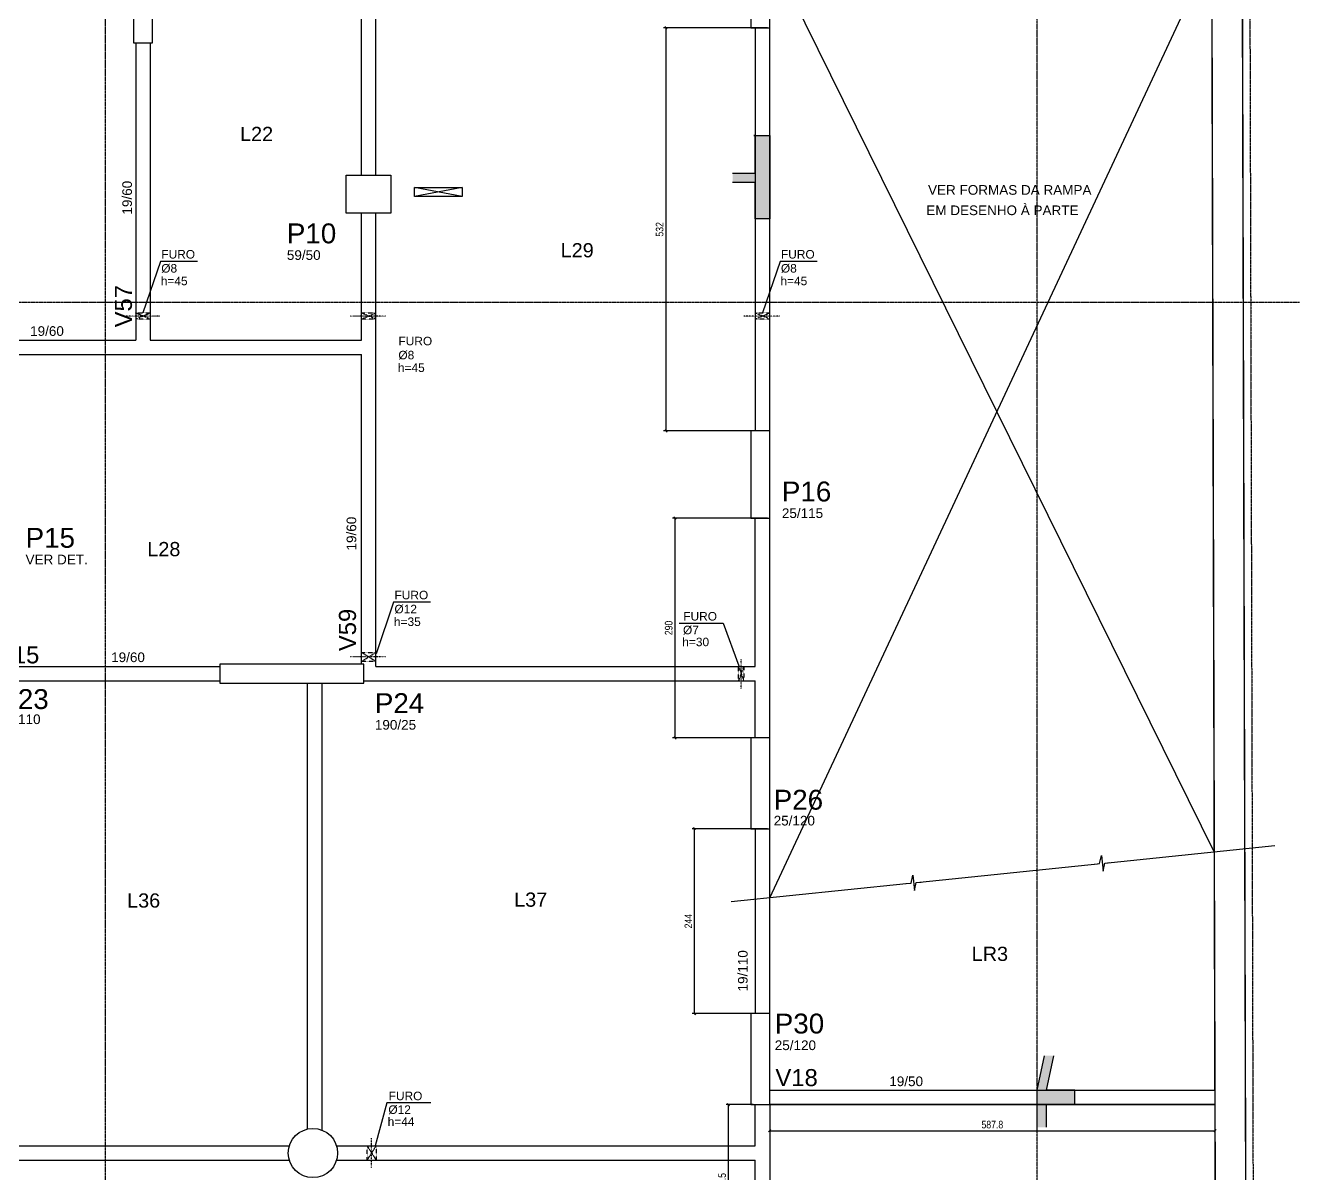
# Model space of a CAD drawing. Extents: x -1206 to 6684, y -2991 to 10691.
# Drawn here: x 2533 to 4215, y 7516 to 9031 of the extents above; entities that cross this region are included whole.
import ezdxf

# ---------------------------------------------------------------- set-up
doc = ezdxf.new("R2010")
doc.units = 0
for name, pattern in [('ESTILO_TQS_0003', [1, 0.5, -0.2, 0.1, -0.2]), ('ESTILO_TQS_0004', [2, 0.5, -0.4, 0.1, -0.4, 0.1, -0.5]), ('HIDDEN2', [0.1875, 0.125, -0.0625])]:
    doc.linetypes.add(name, pattern=pattern)
doc.layers.get('0').update_dxf_attribs({"color": 50})
for name, color, linetype in [('1', 3, 'Continuous'), ('200', 1, 'HIDDEN2'), ('204', 1, 'ESTILO_TQS_0003'), ('205', 1, 'ESTILO_TQS_0004'), ('210', 3, 'HIDDEN2'), ('212', 3, 'Continuous'), ('213', 3, 'Continuous'), ('220', 5, 'Continuous'), ('221', 1, 'Continuous'), ('222', 6, 'Continuous'), ('226', 4, 'Continuous'), ('230', 3, 'Continuous'), ('233', 6, 'Continuous'), ('250', 1, 'Continuous'), ('253', 253, 'Continuous'), ('COTA', 241, 'Continuous')]:
    doc.layers.add(name, color=color, linetype=linetype)
doc.styles.add('COTA TECNICA-50', font='techl___.ttf', dxfattribs={"height": 10})
doc.styles.get("Standard").update_dxf_attribs({"font": 'arial.ttf'})
doc.dimstyles.new('COTA PAINEL-50', dxfattribs={"dimtxt": 10, "dimasz": 3, "dimexe": 3, "dimexo": 3, "dimgap": 3, "dimtad": 1, "dimdec": 1, "dimzin": 9, "dimdsep": 46, "dimtxsty": 'COTA TECNICA-50', "dimblk1": 'OBLIQUE', "dimblk2": 'OBLIQUE', "dimsah": 1, "dimcen": 0.9, "dimclrd": 4, "dimclre": 4, "dimclrt": 240, "dimadec": 1, "dimazin": 3, "dimtfac": 1, "dimtdec": 1, "dimtmove": 0, "dimatfit": 3, "dimfxl": 1, "dimtolj": 1, "dimtzin": 12, "dimarcsym": 0})

# ---------------------------------------------------------------- blocks, each defined once
blk = doc.blocks.new('LINCOR', base_point=(1375407.232582, 453114.358858))
blk.add_lwpolyline([(1375407.232582, 453114.358858), (1375407.565916, 453114.358858), (1375407.732582, 453114.858858), (1375407.732582, 453113.858858), (1375407.899249, 453114.358858), (1375408.232582, 453114.358858)])
blk = doc.blocks.new('_Oblique')
at = {"color": 0, "linetype": 'ByBlock', "lineweight": -2}
blk.add_line((-0.5, -0.5), (0.5, 0.5), dxfattribs=at)
blk = doc.blocks.new('*D280')
at = {"layer": 'COTA', "color": 4, "lineweight": -2, "transparency": 16777216}
for p, q in [((3515.3, 7603.8), (3515.3, 7569.2)), ((4103.1, 7603.8), (4103.1, 7569.2)), ((3515.3, 7572.2), (4103.1, 7572.2))]:
    blk.add_line(p, q, dxfattribs=at)
at = {"layer": 'Defpoints', "color": 0, "transparency": 16777216}
for p in [(3515.3, 7606.8), (4103.1, 7606.8), (4103.1, 7572.2)]:
    blk.add_point(p, dxfattribs=at)
at = {"layer": 'COTA', "color": 4, "lineweight": -2, "transparency": 16777216, "xscale": 3, "yscale": 3, "zscale": 3, "rotation": 180}
blk.add_blockref('_Oblique', (3515.3, 7572.2), dxfattribs=at)
at = {"layer": 'COTA', "color": 4, "lineweight": -2, "transparency": 16777216, "xscale": 3, "yscale": 3, "zscale": 3}
blk.add_blockref('_Oblique', (4103.1, 7572.2), dxfattribs=at)
at = {"layer": 'COTA', "color": 240, "transparency": 16777216, "insert": (3809.2, 7580.3), "char_height": 10, "attachment_point": 5, "style": 'COTA TECNICA-50'}
blk.add_mtext('\\A1;587.8', dxfattribs=at)
blk = doc.blocks.new('*D241')
at = {"layer": 'COTA', "color": 4, "lineweight": -2, "transparency": 16777216}
for p, q in [((3512.3, 9027.8), (3375.3, 9027.8)), ((3378.3, 9027.8), (3378.3, 8495.8)), ((3512.3, 8495.8), (3375.3, 8495.8))]:
    blk.add_line(p, q, dxfattribs=at)
at = {"layer": 'Defpoints', "color": 0, "transparency": 16777216}
for p in [(3515.3, 9027.8), (3378.3, 8495.8), (3515.3, 8495.8)]:
    blk.add_point(p, dxfattribs=at)
at = {"layer": 'COTA', "color": 4, "lineweight": -2, "transparency": 16777216, "xscale": 3, "yscale": 3, "zscale": 3}
for p, rotation in [((3378.3, 9027.8), 90), ((3378.3, 8495.8), 270)]:
    blk.add_blockref('_Oblique', p, dxfattribs=dict(at, rotation=rotation))
at = {"layer": 'COTA', "color": 240, "transparency": 16777216, "insert": (3370, 8761.8), "char_height": 10, "attachment_point": 5, "rotation": 90, "style": 'COTA TECNICA-50'}
blk.add_mtext('\\A1;532', dxfattribs=at)
blk = doc.blocks.new('*D242')
at = {"layer": 'COTA', "color": 4, "lineweight": -2, "transparency": 16777216}
for p, q in [((3512.3, 8380.8), (3387.1, 8380.8)), ((3390.1, 8380.8), (3390.1, 8090.8)), ((3512.3, 8090.8), (3387.1, 8090.8))]:
    blk.add_line(p, q, dxfattribs=at)
at = {"layer": 'Defpoints', "color": 0, "transparency": 16777216}
for p in [(3515.3, 8380.8), (3390.1, 8090.8), (3515.3, 8090.8)]:
    blk.add_point(p, dxfattribs=at)
at = {"layer": 'COTA', "color": 4, "lineweight": -2, "transparency": 16777216, "xscale": 3, "yscale": 3, "zscale": 3}
for p, rotation in [((3390.1, 8380.8), 90), ((3390.1, 8090.8), 270)]:
    blk.add_blockref('_Oblique', p, dxfattribs=dict(at, rotation=rotation))
at = {"layer": 'COTA', "color": 240, "transparency": 16777216, "insert": (3382, 8235.8), "char_height": 10, "attachment_point": 5, "rotation": 90, "style": 'COTA TECNICA-50'}
blk.add_mtext('\\A1;290', dxfattribs=at)
blk = doc.blocks.new('*D243')
at = {"layer": 'COTA', "color": 4, "lineweight": -2, "transparency": 16777216}
for p, q in [((3512.3, 7970.8), (3413, 7970.8)), ((3416, 7726.8), (3416, 7970.8)), ((3512.3, 7726.8), (3413, 7726.8))]:
    blk.add_line(p, q, dxfattribs=at)
at = {"layer": 'Defpoints', "color": 0, "transparency": 16777216}
for p in [(3416, 7970.8), (3515.3, 7970.8), (3515.3, 7726.8)]:
    blk.add_point(p, dxfattribs=at)
at = {"layer": 'COTA', "color": 4, "lineweight": -2, "transparency": 16777216, "xscale": 3, "yscale": 3, "zscale": 3}
for p, rotation in [((3416, 7970.8), 90), ((3416, 7726.8), 270)]:
    blk.add_blockref('_Oblique', p, dxfattribs=dict(at, rotation=rotation))
at = {"layer": 'COTA', "color": 240, "transparency": 16777216, "insert": (3407.9, 7848.8), "char_height": 10, "attachment_point": 5, "rotation": 90, "style": 'COTA TECNICA-50'}
blk.add_mtext('\\A1;244', dxfattribs=at)
blk = doc.blocks.new('*D244')
at = {"layer": 'COTA', "color": 4, "lineweight": -2, "transparency": 16777216}
for p, q in [((3493.3, 7606.8), (3457.6, 7606.8)), ((3460.6, 7606.8), (3460.6, 7397.3)), ((3493.3, 7397.3), (3457.6, 7397.3))]:
    blk.add_line(p, q, dxfattribs=at)
at = {"layer": 'Defpoints', "color": 0, "transparency": 16777216}
for p in [(3496.3, 7606.8), (3460.6, 7397.3), (3496.3, 7397.3)]:
    blk.add_point(p, dxfattribs=at)
at = {"layer": 'COTA', "color": 4, "lineweight": -2, "transparency": 16777216, "xscale": 3, "yscale": 3, "zscale": 3}
for p, rotation in [((3460.6, 7606.8), 90), ((3460.6, 7397.3), 270)]:
    blk.add_blockref('_Oblique', p, dxfattribs=dict(at, rotation=rotation))
at = {"layer": 'COTA', "color": 240, "transparency": 16777216, "insert": (3452.5, 7502.1), "char_height": 10, "attachment_point": 5, "rotation": 90, "style": 'COTA TECNICA-50'}
blk.add_mtext('\\A1;209.5', dxfattribs=at)

msp = doc.modelspace()

# ---------------------------------------------------------------- linework, layer by layer
msp.add_lwpolyline([(3515.305, 7625.801), (4103.086, 7625.801), (4103.086, 7606.801), (3515.305, 7606.801)], close=True)
at = {"layer": '1'}
for p, q in [((2976.305, 8833.298), (2976.305, 9128.798)), ((2995.305, 8833.298), (2995.305, 9128.798)), ((2678.306, 9007.798), (2678.306, 8615.798)), ((2697.306, 9007.798), (2697.306, 8615.798)), ((2976.305, 8615.798), (2976.305, 8783.298)), ((2995.305, 8184.796), (2995.305, 8783.298)), ((2521.305, 8615.798), (2678.306, 8615.798)), ((2697.306, 8615.798), (2976.305, 8615.798)), ((2521.305, 8596.798), (2976.305, 8596.798)), ((2976.305, 8187.796), (2976.305, 8596.798)), ((3496.305, 8184.796), (3496.305, 8380.798)), ((2487.805, 8184.796), (2789.305, 8184.796)), ((2995.305, 8184.796), (3496.305, 8184.796)), ((2487.805, 8165.796), (2789.305, 8165.796)), ((2905.306, 7574.535), (2905.306, 8162.796)), ((2924.306, 7573.001), (2924.306, 8162.796)), ((2979.305, 8165.796), (3496.305, 8165.796)), ((3496.305, 8090.801), (3496.305, 8165.796)), ((3496.305, 7552.298), (3496.305, 7606.801)), ((3515.305, 7606.801), (3515.305, 7397.301)), ((2088.386, 7552.298), (2881.225, 7552.298)), ((2943.386, 7552.298), (3496.305, 7552.298)), ((2088.386, 7533.298), (2881.225, 7533.298)), ((2943.386, 7533.298), (3496.305, 7533.298)), ((3496.305, 7397.301), (3496.305, 7533.298))]:
    msp.add_line(p, q, dxfattribs=at)
at = {"layer": '1', "color": 4}
for p, q in [((3515.305, 7625.801), (4103.036, 7625.801)), ((3515.305, 7606.801), (4103.086, 7606.801))]:
    msp.add_line(p, q, dxfattribs=at)
at = {"layer": '1'}
for points in [[(3496.305, 9027.801), (3496.305, 8495.798)], [(3515.305, 8495.798), (3515.305, 9027.801)], [(3515.305, 8090.798), (3515.305, 8380.798)], [(3496.305, 7970.801), (3496.305, 7726.801)], [(3515.305, 7726.801), (3515.305, 7970.801)]]:
    msp.add_lwpolyline(points, dxfattribs=at)
at = {"layer": '200'}
for p, q in [((2697.306, 8643.46), (2678.306, 8651.46)), ((2678.306, 8643.46), (2697.306, 8651.46)), ((2995.305, 8643.46), (2976.305, 8651.46)), ((2976.305, 8643.46), (2995.305, 8651.46)), ((3515.305, 8643.46), (3496.305, 8651.46)), ((3496.305, 8643.46), (3515.305, 8651.46)), ((2995.305, 8191.519), (2976.305, 8203.519)), ((2976.305, 8191.519), (2995.305, 8203.519)), ((3474.251, 8165.796), (3481.251, 8184.796)), ((3474.251, 8184.796), (3481.251, 8165.796)), ((2983.805, 7533.298), (2995.805, 7552.298)), ((2983.805, 7552.298), (2995.805, 7533.298))]:
    msp.add_line(p, q, dxfattribs=at)
at = {"layer": '204'}
for p, q in [((2638.305, 4527.81), (2638.305, 10527.057)), ((3868.281, 7134.298), (3868.281, 10374.785)), ((-954.728, 8665.798), (4214.708, 8665.798))]:
    msp.add_line(p, q, dxfattribs=at)
msp.add_lwpolyline([(-842.575, 5258.773), (-854.551, 10464.785), (4145.396, 10464.785), (4159.405, 5258.773)], dxfattribs=at)
at = {"layer": '205'}
for p, q in [((2710.295, 8647.46), (2663.306, 8647.46)), ((3008.295, 8647.46), (2961.305, 8647.46)), ((3528.295, 8647.46), (3481.305, 8647.46)), ((3008.295, 8197.519), (2961.305, 8197.519)), ((3477.751, 8155.796), (3477.751, 8194.796)), ((2989.805, 7523.298), (2989.805, 7562.298))]:
    msp.add_line(p, q, dxfattribs=at)
at = {"layer": '210'}
for p, q in [((2678.306, 8651.46), (2697.306, 8651.46)), ((2976.305, 8651.46), (2995.305, 8651.46)), ((3496.305, 8651.46), (3515.305, 8651.46)), ((2697.306, 8643.46), (2678.306, 8643.46)), ((2995.305, 8643.46), (2976.305, 8643.46)), ((3515.305, 8643.46), (3496.305, 8643.46)), ((2976.305, 8203.519), (2995.305, 8203.519)), ((2995.305, 8191.519), (2976.305, 8191.519)), ((3474.251, 8165.796), (3474.251, 8184.796)), ((3481.251, 8184.796), (3481.251, 8165.796)), ((2983.805, 7533.298), (2983.805, 7552.298)), ((2995.805, 7552.298), (2995.805, 7533.298))]:
    msp.add_line(p, q, dxfattribs=at)
at = {"layer": '220'}
for p, q in [((4135.423, 10454.785), (4147.645, 5912.735)), ((4095.531, 10414.785), (4107.537, 5952.762)), ((3494.306, 8885.79), (3515.305, 8885.79)), ((3496.305, 8885.79), (3494.306, 8885.79)), ((3494.306, 8885.79), (3494.306, 8885.79)), ((3496.305, 8835.789), (3496.305, 8885.79)), ((3515.305, 8885.79), (3515.305, 8775.79)), ((3466.335, 8835.789), (3496.305, 8835.789)), ((3496.305, 8823.789), (3466.335, 8823.789)), ((3496.305, 8775.79), (3496.305, 8823.789)), ((3515.305, 8775.79), (3496.305, 8775.79)), ((3868.281, 7625.801), (3878.121, 7671.196)), ((3868.281, 7573.97), (3868.281, 7625.801))]:
    msp.add_line(p, q, dxfattribs=at)
for points in [[(4147.645, 5912.762), (4002.608, 5912.762), (4002.639, 5223.762), (3731.636, 5223.762), (3731.636, 4623.762), (2966.636, 4623.762), (2966.636, 5471.762), (2831.636, 5471.762), (2831.636, 5891.762), (-637.036, 5891.762), (-641.695, 7606.798), (-641.695, 10454.785), (4135.423, 10454.785), (4147.645, 5912.735)], [(3691.636, 4663.762), (3691.636, 5263.762), (3962.637, 5263.762), (3962.606, 5952.762), (4107.537, 5952.762), (4095.531, 10414.785), (-601.695, 10414.785), (-601.695, 7606.852), (-597.145, 5931.762), (2871.636, 5931.762), (2871.636, 5511.762), (3006.636, 5511.762), (3006.636, 4663.762), (3115.851, 4663.762)], [(3880.56, 7576.758), (3880.56, 7606.801), (3918.281, 7606.801), (3918.281, 7625.801), (3880.56, 7625.801), (3890.4, 7671.196)]]:
    msp.add_lwpolyline(points, dxfattribs=at)
at = {"layer": '221'}
for p, q in [((4102.21, 7940.382), (3515.305, 9128.798)), ((3515.305, 7879.807), (4098.991, 9128.798)), ((3109.376, 8817.166), (3046.376, 8805.166)), ((3109.376, 8805.166), (3046.376, 8817.166)), ((3957.675, 7925.464), (4181.957, 7948.612)), ((3713.516, 7900.264), (3948.093, 7924.475)), ((3464.581, 7874.571), (3695.607, 7898.416))]:
    msp.add_line(p, q, dxfattribs=at)
at = {"layer": '222'}
for points in [[(2675.305, 9007.798), (2700.305, 9007.798), (2700.305, 9147.798), (2675.305, 9147.798), (2675.305, 9007.798)], [(3490.305, 9027.801), (3515.305, 9027.801), (3515.305, 9147.801), (3490.305, 9147.801), (3490.305, 9027.801)], [(2956.305, 8783.298), (2956.305, 8833.298), (3015.305, 8833.298), (3015.305, 8783.298), (2956.305, 8783.298)], [(3490.305, 8380.798), (3515.305, 8380.798), (3515.305, 8495.798), (3490.305, 8495.798), (3490.305, 8380.798)], [(2979.305, 8162.796), (2979.305, 8187.796), (2789.305, 8187.796), (2789.305, 8162.796), (2979.305, 8162.796)], [(3490.305, 7970.801), (3515.305, 7970.801), (3515.305, 8090.801), (3490.305, 8090.801), (3490.305, 7970.801)], [(3490.305, 7606.801), (3515.305, 7606.801), (3515.305, 7726.801), (3490.305, 7726.801), (3490.305, 7606.801)]]:
    msp.add_lwpolyline(points, dxfattribs=at)
msp.add_circle((2912.305, 7542.798), 32.5, dxfattribs=at)
at = {"layer": '230'}
msp.add_lwpolyline([(3046.376, 8817.166), (3109.376, 8817.166), (3109.376, 8805.166), (3046.376, 8805.166), (3046.376, 8817.166)], dxfattribs=at)
at = {"layer": '250'}
for points in [[(2759.791, 8719.467), (2711.035, 8719.467), (2687.857, 8651.46)], [(3577.79, 8719.467), (3529.035, 8719.467), (3505.857, 8651.46)], [(3067.619, 8269.713), (3018.863, 8269.713), (2995.686, 8201.706)], [(3395.624, 8242.242), (3453.952, 8242.242), (3474.351, 8185.666)], [(3068.071, 7609.053), (3009.743, 7609.053), (2994.292, 7552.477)]]:
    msp.add_lwpolyline(points, dxfattribs=at)
at = {"layer": '253'}
for points in [[(3494.306, 8885.79), (3515.305, 8885.79), (3496.305, 8885.79)], [(3515.305, 8885.79), (3496.305, 8823.789), (3496.305, 8885.79)], [(3496.305, 8885.79), (3496.305, 8823.789), (3496.305, 8835.789)], [(3496.305, 8823.789), (3515.305, 8885.79), (3496.305, 8775.79)], [(3515.305, 8885.79), (3515.305, 8775.79), (3496.305, 8775.79)], [(3496.305, 8823.789), (3466.335, 8823.789), (3496.305, 8835.789)], [(3496.305, 8835.789), (3466.335, 8823.789), (3466.335, 8835.789)], [(3868.281, 7625.801), (3878.121, 7671.196), (3880.56, 7576.758)], [(3880.56, 7576.758), (3878.121, 7671.196), (3880.56, 7606.801)], [(3878.121, 7671.196), (3880.56, 7625.801), (3880.56, 7606.801)], [(3880.56, 7625.801), (3878.121, 7671.196), (3890.4, 7671.196)], [(3868.281, 7576.758), (3868.281, 7625.801), (3880.56, 7576.758)], [(3880.56, 7606.801), (3880.56, 7625.801), (3918.281, 7606.801)], [(3880.56, 7625.801), (3918.281, 7625.801), (3918.281, 7606.801)]]:
    msp.add_solid(points, dxfattribs=at)

# ---------------------------------------------------------------- block references
at = {"layer": '221', "xscale": 20.497231, "yscale": 20.497231, "rotation": 5.892689000000002}
for p in [(3944.082, 7924.061), (3695.024, 7898.356)]:
    msp.add_blockref('LINCOR', p, dxfattribs=at)

# ---------------------------------------------------------------- texts
for s, p in [('FURO', (2712.16, 8723.319)), ('FURO', (3530.16, 8723.319)), ('%%c8', (2712.072, 8704.807)), ('%%c8', (3530.072, 8704.807)), ('h=45', (2711.43, 8688.125)), ('h=45', (3529.43, 8688.125)), ('FURO', (3025.199, 8608.796)), ('%%c8', (3025.112, 8590.284)), ('h=45', (3024.47, 8573.602)), ('FURO', (3019.988, 8273.564)), ('%%c12', (3019.9, 8255.053)), ('h=35', (3019.258, 8238.371)), ('FURO', (3401.198, 8245.564)), ('%%c7', (3400.848, 8227.499)), ('h=30', (3399.897, 8211.692)), ('FURO', (3012.263, 7612.538)), ('%%c12', (3011.912, 7594.473)), ('h=44', (3010.961, 7578.666))]:
    msp.add_text(s, height=11.25).set_placement(p)
at = {"layer": '212'}
for s, p in [('19/60', (2673.367, 8781.353)), ('19/60', (2969.471, 8338.011)), ('19/110', (3486.166, 7756.021))]:
    msp.add_text(s, height=12.75, rotation=90, dxfattribs=at).set_placement(p)
for s, p in [('VER FORMAS DA RAMPA', (3724.32, 8807.515)), ('EM DESENHO À PARTE', (3722.07, 8780.608)), ('19/60', (2538.938, 8621.24)), ('19/60', (2645.926, 8190.712)), ('19/50', (3673.152, 7631.085))]:
    msp.add_text(s, height=12.75, dxfattribs=at).set_placement(p)
at = {"layer": '213'}
for s, p in [('59/50', (2877.87, 8721.526)), ('25/115', (3531.341, 8380.871)), ('VER DET.', (2532.946, 8319.744)), ('25/110', (2498.283, 8108.931)), ('190/25', (2994.06, 8101.563)), ('25/120', (3520.54, 7975.084)), ('25/120', (3521.969, 7678.664))]:
    msp.add_text(s, height=12.75, dxfattribs=at).set_placement(p)
at = {"layer": '220'}
for s, p in [('P10', (2877.87, 8743.394)), ('P16', (3531.341, 8402.738)), ('P15', (2532.946, 8341.611)), ('P23', (2498.283, 8128.798)), ('P24', (2994.06, 8123.43)), ('P26', (3520.54, 7995.951)), ('P30', (3521.969, 7700.531))]:
    msp.add_text(s, height=26.25, dxfattribs=at).set_placement(p)
at = {"layer": '226'}
for s, p in [('L22', (2816.052, 8878.383)), ('L29', (3239.294, 8724.901)), ('L28', (2693.65, 8330.481)), ('L36', (2666.976, 7866.717)), ('L37', (3177.923, 7867.875)), ('LR3', (3781.917, 7796.322))]:
    msp.add_text(s, height=18.75, dxfattribs=at).set_placement(p)
at = {"layer": '233'}
for s, p in [('V57', (2673.367, 8632.493)), ('V59', (2969.127, 8205.189))]:
    msp.add_text(s, height=22.5, rotation=90, dxfattribs=at).set_placement(p)
for s, p in [('V15', (2495.181, 8189.042)), ('V18', (3522.854, 7631.096))]:
    msp.add_text(s, height=22.5, dxfattribs=at).set_placement(p)

# ---------------------------------------------------------------- dimensions: what is measured, and where the dimension line sits
at = {"layer": 'COTA'}
for base, p1, p2, picture, middle in [((3378.261, 8495.798), (3515.305, 9027.801), (3515.305, 8495.798), '*D241', (3370.042, 8761.799)), ((3390.103, 8090.798), (3515.305, 8380.798), (3515.305, 8090.798), '*D242', (3381.972, 8235.798)), ((3415.996, 7970.801), (3515.305, 7726.801), (3515.305, 7970.801), '*D243', (3407.923, 7848.801)), ((3460.615, 7397.301), (3496.305, 7606.801), (3496.305, 7397.301), '*D244', (3452.476, 7502.051))]:
    dim = msp.add_linear_dim(base=base, p1=p1, p2=p2, angle=90, dimstyle='COTA PAINEL-50', dxfattribs=at)
    dim.commit()
    dim.dimension.update_dxf_attribs({"geometry": picture, "text_midpoint": middle})
dim = msp.add_linear_dim(base=(4103.086, 7572.173), p1=(3515.305, 7606.801), p2=(4103.086, 7606.801), dimstyle='COTA PAINEL-50', dxfattribs=at)
dim.commit()
dim.dimension.update_dxf_attribs({"geometry": '*D280', "text_midpoint": (3809.196, 7580.304)})

doc.saveas('drawing.dxf')
